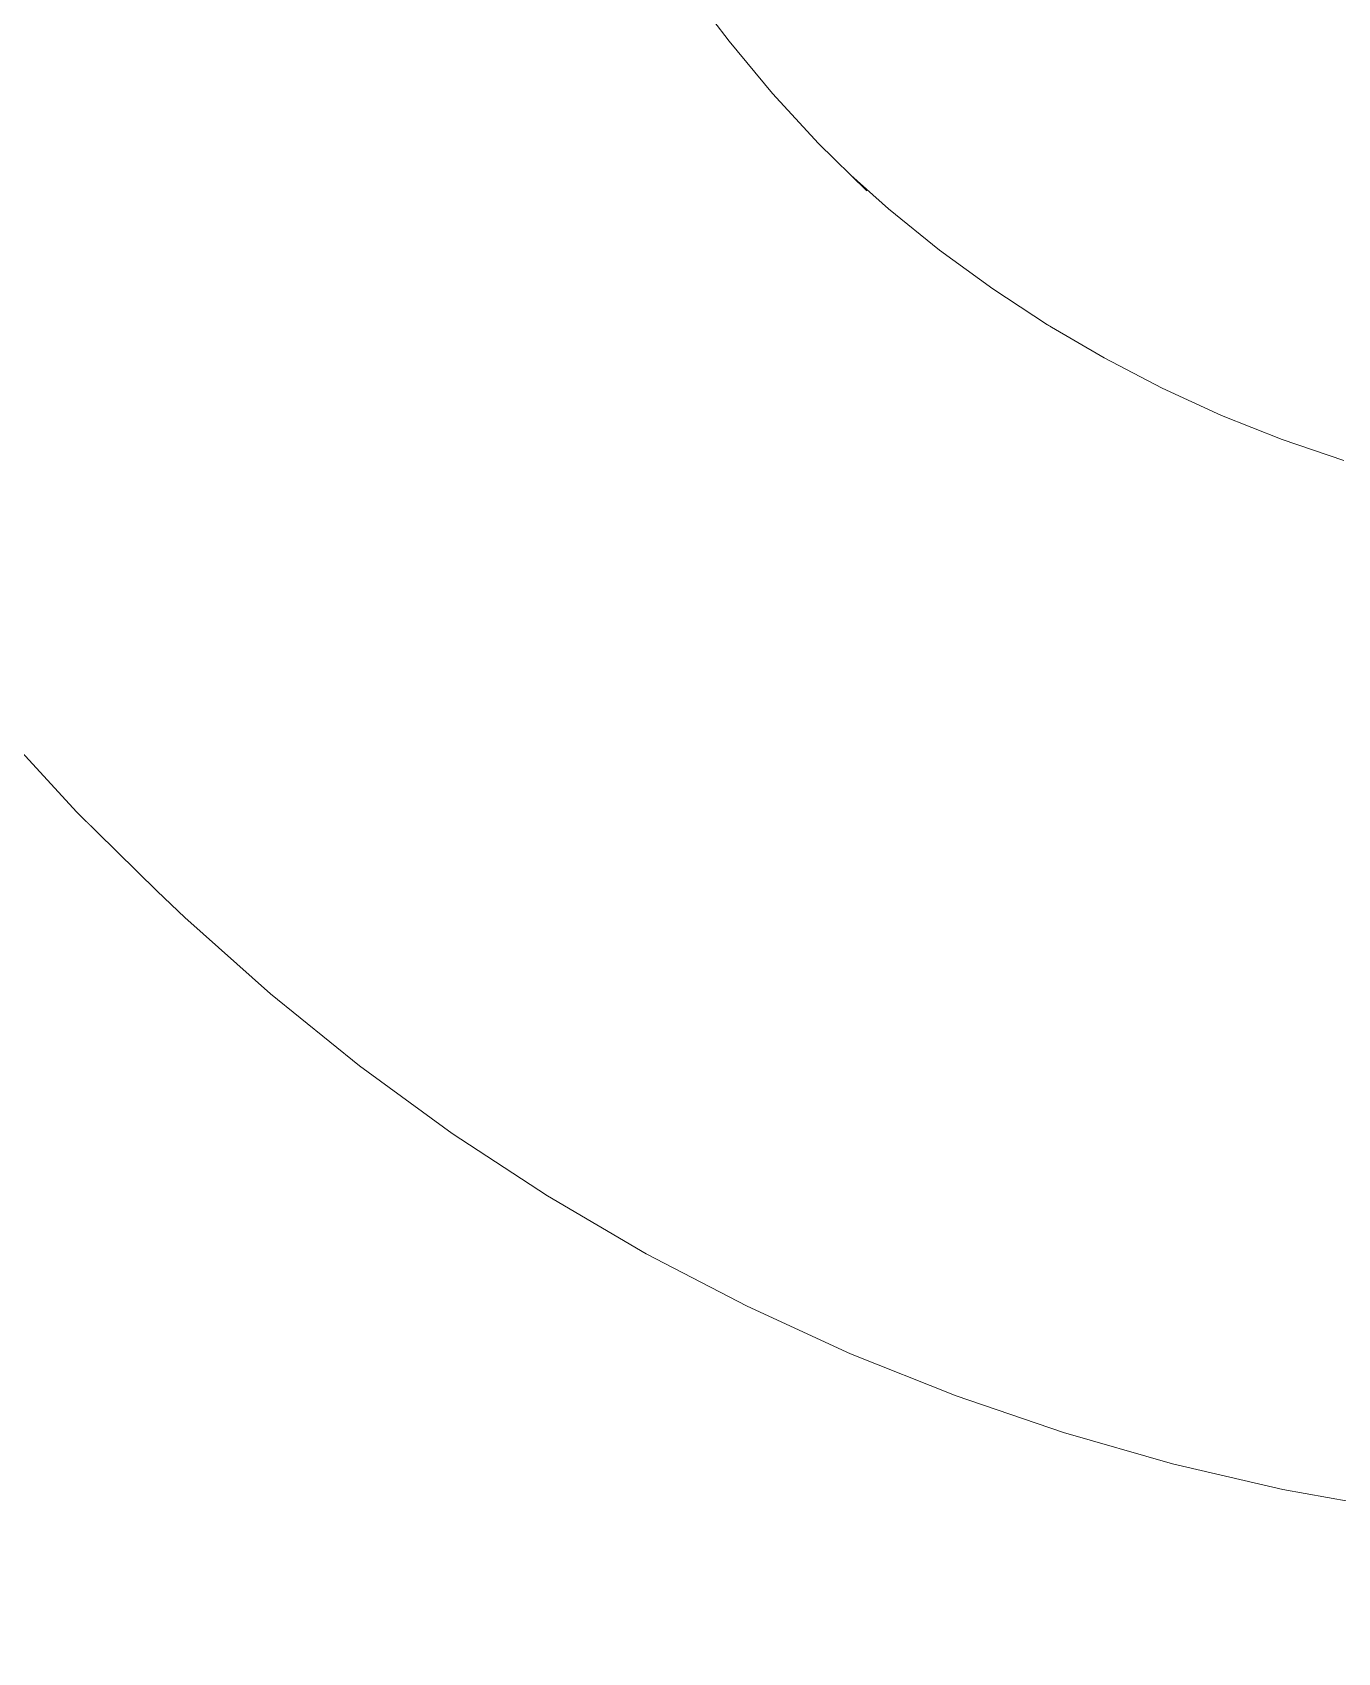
# Model space of a CAD drawing. Header units: millimetres. Extents: x -46169 to 237885, y -84465 to 18123.
# Drawn here: x 111373.5 to 111415.9, y -83799.9 to -83747.3 of the extents above; entities that cross this region are included whole.
import ezdxf

# ---------------------------------------------------------------- set-up
doc = ezdxf.new("R2010")
doc.units = ezdxf.units.MM
doc.header["$MEASUREMENT"] = 0
doc.linetypes.add('Wipeout_Contour', pattern=[1000, 0, -1000])
doc.layers.add('New_A-25-M_Wall_Int', color=7, linetype='Continuous')
doc.layers.add('New_A-35-M_FFE_Sanitary', color=7, linetype='Continuous')
doc.layers.add('New_A-35-M_FFE_Sanitary_Pen_No__1', color=7, linetype='Continuous', lineweight=13)

# ---------------------------------------------------------------- blocks, each defined once
blk = doc.blocks.new('Section Elem_63_2', base_point=(64459.155, -84332.606))
at = {"color": 254, "linetype": 'Wipeout_Contour', "lineweight": 0, "ltscale": 10170888.80680933}
blk.add_wipeout([(111691.443, -81932.606), (111206.043, -81932.606), (111206.043, -84332.606), (111691.443, -84332.606), (111691.443, -83796.064), (111428.518, -83796.103), (111425.039, -83796.015), (111421.375, -83795.735), (111417.728, -83795.269), (111414.108, -83794.619), (111410.523, -83793.786), (111406.982, -83792.771), (111403.493, -83791.578), (111400.064, -83790.209), (111396.705, -83788.667), (111393.423, -83786.957), (111390.226, -83785.082), (111387.122, -83783.047), (111384.118, -83780.856), (111381.221, -83778.516), (111378.439, -83776.031), (111377.542, -83775.182), (111374.921, -83772.598), (111372.424, -83769.884), (111370.06, -83767.046), (111367.833, -83764.091), (111365.748, -83761.027), (111363.812, -83757.861), (111362.027, -83754.6), (111360.4, -83751.252), (111358.933, -83747.826), (111357.63, -83744.33), (111356.494, -83740.771), (111355.529, -83737.159), (111354.736, -83733.502), (111354.117, -83729.81), (111353.673, -83726.09), (111353.407, -83722.352), (111353.318, -83718.606), (111353.407, -83714.859), (111353.673, -83711.122), (111354.117, -83707.402), (111354.736, -83703.709), (111355.529, -83700.053), (111356.494, -83696.441), (111357.63, -83692.882), (111358.933, -83689.385), (111360.4, -83685.959), (111362.027, -83682.612), (111363.812, -83679.351), (111365.748, -83676.184), (111367.833, -83673.12), (111370.06, -83670.166), (111372.424, -83667.328), (111374.921, -83664.614), (111377.542, -83662.029), (111378.439, -83661.18), (111381.221, -83658.696), (111384.118, -83656.355), (111387.122, -83654.165), (111390.226, -83652.13), (111393.423, -83650.255), (111396.705, -83648.544), (111400.064, -83647.003), (111403.493, -83645.634), (111406.982, -83644.441), (111410.523, -83643.426), (111414.108, -83642.593), (111417.728, -83641.942), (111421.375, -83641.477), (111425.039, -83641.197), (111428.517, -83641.108), (111691.443, -83641.108)], dxfattribs=at).dxf.layer = 'New_A-25-M_Wall_Int'
at = {"color": 254, "linetype": 'Wipeout_Contour', "lineweight": 0, "ltscale": 9337123.757754028}
blk.add_wipeout([(111386.168, -83716.366), (111386.115, -83718.606), (111386.168, -83720.845), (111386.327, -83723.08), (111386.592, -83725.303), (111386.962, -83727.51), (111387.436, -83729.696), (111388.013, -83731.855), (111388.692, -83733.983), (111389.471, -83736.073), (111390.348, -83738.121), (111391.321, -83740.122), (111392.388, -83742.071), (111393.545, -83743.964), (111394.791, -83745.796), (111396.123, -83747.562), (111397.536, -83749.258), (111399.028, -83750.881), (111400.07, -83751.908), (111401.297, -83753.003), (111402.96, -83754.347), (111404.684, -83755.604), (111406.467, -83756.773), (111408.302, -83757.849), (111410.187, -83758.831), (111412.115, -83759.716), (111414.084, -83760.502), (111416.087, -83761.187), (111418.12, -83761.77), (111420.178, -83762.248), (111422.257, -83762.622), (111424.351, -83762.889), (111426.455, -83763.05), (111428.758, -83763.108), (111691.443, -83763.069), (111691.443, -83674.103), (111428.759, -83674.103), (111426.455, -83674.162), (111424.351, -83674.323), (111422.257, -83674.59), (111420.178, -83674.963), (111418.12, -83675.442), (111416.087, -83676.024), (111414.084, -83676.709), (111412.115, -83677.495), (111410.187, -83678.381), (111408.302, -83679.363), (111406.467, -83680.439), (111404.684, -83681.607), (111402.96, -83682.865), (111401.297, -83684.209), (111400.07, -83685.304), (111399.028, -83686.331), (111397.536, -83687.954), (111396.123, -83689.65), (111394.791, -83691.416), (111393.545, -83693.248), (111392.388, -83695.14), (111391.321, -83697.09), (111390.348, -83699.091), (111389.471, -83701.139), (111388.692, -83703.229), (111388.013, -83705.356), (111387.436, -83707.515), (111386.962, -83709.701), (111386.592, -83711.909), (111386.327, -83714.132)], dxfattribs=at).dxf.layer = 'New_A-25-M_Wall_Int'
blk = doc.blocks.new('Section Elem_121_2', base_point=(64459.155, -84332.606))
at = {"color": 254, "linetype": 'Wipeout_Contour', "lineweight": 0, "ltscale": 557378.733904}
blk.add_wipeout([(111372.777, -83744.264), (111367.042, -83746.337), (111368.434, -83749.589), (111374.065, -83747.273)], dxfattribs=at).dxf.layer = 'New_A-35-M_FFE_Sanitary'
at = {"color": 254, "linetype": 'Wipeout_Contour', "lineweight": 0, "ltscale": 557402.456053}
blk.add_wipeout([(111379.895, -83744.564), (111374.065, -83747.273), (111375.494, -83750.213), (111381.189, -83747.225)], dxfattribs=at).dxf.layer = 'New_A-35-M_FFE_Sanitary'
at = {"color": 254, "linetype": 'Wipeout_Contour', "lineweight": 0, "ltscale": 557423.05309}
blk.add_wipeout([(111386.197, -83744.259), (111381.189, -83747.225), (111382.608, -83749.818), (111387.468, -83746.583)], dxfattribs=at).dxf.layer = 'New_A-35-M_FFE_Sanitary'
at = {"color": 254, "linetype": 'Wipeout_Contour', "lineweight": 0, "ltscale": 557390.691878}
blk.add_wipeout([(111374.065, -83747.273), (111368.434, -83749.589), (111369.979, -83752.766), (111375.494, -83750.213)], dxfattribs=at).dxf.layer = 'New_A-35-M_FFE_Sanitary'
at = {"color": 254, "linetype": 'Wipeout_Contour', "lineweight": 0, "ltscale": 557438.937522}
blk.add_wipeout([(111390.903, -83743.862), (111387.468, -83746.583), (111388.849, -83748.839), (111392.149, -83745.9)], dxfattribs=at).dxf.layer = 'New_A-35-M_FFE_Sanitary'
at = {"color": 254, "linetype": 'Wipeout_Contour', "lineweight": 0, "ltscale": 557413.664615}
blk.add_wipeout([(111381.189, -83747.225), (111375.494, -83750.213), (111377.061, -83753.076), (111382.608, -83749.818)], dxfattribs=at).dxf.layer = 'New_A-35-M_FFE_Sanitary'
at = {"color": 254, "linetype": 'Wipeout_Contour', "lineweight": 0, "ltscale": 557449.617985}
blk.add_wipeout([(111393.545, -83743.964), (111392.149, -83745.9), (111393.49, -83747.871), (111394.791, -83745.796)], dxfattribs=at).dxf.layer = 'New_A-35-M_FFE_Sanitary'
at = {"color": 254, "linetype": 'Wipeout_Contour', "lineweight": 0, "ltscale": 557433.361495}
blk.add_wipeout([(111387.468, -83746.583), (111382.608, -83749.818), (111384.148, -83752.336), (111388.849, -83748.839)], dxfattribs=at).dxf.layer = 'New_A-35-M_FFE_Sanitary'
at = {"color": 254, "linetype": 'Wipeout_Contour', "lineweight": 0, "ltscale": 557402.931657}
blk.add_wipeout([(111375.494, -83750.213), (111369.979, -83752.766), (111371.672, -83755.861), (111377.061, -83753.076)], dxfattribs=at).dxf.layer = 'New_A-35-M_FFE_Sanitary'
at = {"color": 254, "linetype": 'Wipeout_Contour', "lineweight": 0, "ltscale": 557448.373113}
blk.add_wipeout([(111392.149, -83745.9), (111388.849, -83748.839), (111390.334, -83751.023), (111393.49, -83747.871)], dxfattribs=at).dxf.layer = 'New_A-35-M_FFE_Sanitary'
at = {"color": 254, "linetype": 'Wipeout_Contour', "lineweight": 0, "ltscale": 557425.104184}
blk.add_wipeout([(111382.608, -83749.818), (111377.061, -83753.076), (111378.762, -83755.856), (111384.148, -83752.336)], dxfattribs=at).dxf.layer = 'New_A-35-M_FFE_Sanitary'
at = {"color": 254, "linetype": 'Wipeout_Contour', "lineweight": 0, "ltscale": 557458.383457}
blk.add_wipeout([(111394.791, -83745.796), (111393.49, -83747.871), (111394.923, -83749.772), (111396.123, -83747.562)], dxfattribs=at).dxf.layer = 'New_A-35-M_FFE_Sanitary'
at = {"color": 254, "linetype": 'Wipeout_Contour', "lineweight": 0, "ltscale": 557443.853206}
blk.add_wipeout([(111388.849, -83748.839), (111384.148, -83752.336), (111385.805, -83754.772), (111390.334, -83751.023)], dxfattribs=at).dxf.layer = 'New_A-35-M_FFE_Sanitary'
at = {"color": 254, "linetype": 'Wipeout_Contour', "lineweight": 0, "ltscale": 557415.423744}
blk.add_wipeout([(111377.061, -83753.076), (111371.672, -83755.861), (111373.51, -83758.865), (111378.762, -83755.856)], dxfattribs=at).dxf.layer = 'New_A-35-M_FFE_Sanitary'
at = {"color": 254, "linetype": 'Wipeout_Contour', "lineweight": 0, "ltscale": 557457.950828}
blk.add_wipeout([(111393.49, -83747.871), (111390.334, -83751.023), (111391.922, -83753.129), (111394.923, -83749.772)], dxfattribs=at).dxf.layer = 'New_A-35-M_FFE_Sanitary'
at = {"color": 254, "linetype": 'Wipeout_Contour', "lineweight": 0, "ltscale": 557436.747197}
blk.add_wipeout([(111384.148, -83752.336), (111378.762, -83755.856), (111380.592, -83758.547), (111385.805, -83754.772)], dxfattribs=at).dxf.layer = 'New_A-35-M_FFE_Sanitary'
at = {"color": 254, "linetype": 'Wipeout_Contour', "lineweight": 0, "ltscale": 557405.79578}
blk.add_wipeout([(111371.672, -83755.861), (111367.262, -83757.748), (111369.193, -83760.905), (111373.51, -83758.865)], dxfattribs=at).dxf.layer = 'New_A-35-M_FFE_Sanitary'
at = {"color": 254, "linetype": 'Wipeout_Contour', "lineweight": 0, "ltscale": 557467.257919}
blk.add_wipeout([(111396.123, -83747.562), (111394.923, -83749.772), (111396.444, -83751.598), (111397.536, -83749.258)], dxfattribs=at).dxf.layer = 'New_A-35-M_FFE_Sanitary'
at = {"color": 254, "linetype": 'Wipeout_Contour', "lineweight": 0, "ltscale": 557454.502945}
blk.add_wipeout([(111390.334, -83751.023), (111385.805, -83754.772), (111387.576, -83757.121), (111391.922, -83753.129)], dxfattribs=at).dxf.layer = 'New_A-35-M_FFE_Sanitary'
at = {"color": 254, "linetype": 'Wipeout_Contour', "lineweight": 0, "ltscale": 557428.138034}
blk.add_wipeout([(111378.762, -83755.856), (111373.51, -83758.865), (111375.489, -83761.773), (111380.592, -83758.547)], dxfattribs=at).dxf.layer = 'New_A-35-M_FFE_Sanitary'
at = {"layer": 'New_A-35-M_FFE_Sanitary_Pen_No__1', "linetype": 'Continuous'}
blk.add_line((111396.123, -83747.562), (111394.791, -83745.796), dxfattribs=at)
at = {"color": 254, "linetype": 'Wipeout_Contour', "lineweight": 0, "ltscale": 557467.647585}
blk.add_wipeout([(111394.923, -83749.772), (111391.922, -83753.129), (111393.607, -83755.151), (111396.444, -83751.598)], dxfattribs=at).dxf.layer = 'New_A-35-M_FFE_Sanitary'
at = {"color": 254, "linetype": 'Wipeout_Contour', "lineweight": 0, "ltscale": 557448.5656}
blk.add_wipeout([(111385.805, -83754.772), (111380.592, -83758.547), (111382.548, -83761.141), (111387.576, -83757.121)], dxfattribs=at).dxf.layer = 'New_A-35-M_FFE_Sanitary'
at = {"color": 254, "linetype": 'Wipeout_Contour', "lineweight": 0, "ltscale": 557419.338258}
blk.add_wipeout([(111373.51, -83758.865), (111369.193, -83760.905), (111371.272, -83763.96), (111375.489, -83761.773)], dxfattribs=at).dxf.layer = 'New_A-35-M_FFE_Sanitary'
at = {"color": 254, "linetype": 'Wipeout_Contour', "lineweight": 0, "ltscale": 557476.219969}
blk.add_wipeout([(111397.536, -83749.258), (111396.444, -83751.598), (111398.05, -83753.344), (111399.028, -83750.881)], dxfattribs=at).dxf.layer = 'New_A-35-M_FFE_Sanitary'
at = {"color": 254, "linetype": 'Wipeout_Contour', "lineweight": 0, "ltscale": 557465.285048}
blk.add_wipeout([(111391.922, -83753.129), (111387.576, -83757.121), (111389.456, -83759.378), (111393.607, -83755.151)], dxfattribs=at).dxf.layer = 'New_A-35-M_FFE_Sanitary'
at = {"color": 254, "linetype": 'Wipeout_Contour', "lineweight": 0, "ltscale": 557441.043885}
blk.add_wipeout([(111380.592, -83758.547), (111375.489, -83761.773), (111377.602, -83764.577), (111382.548, -83761.141)], dxfattribs=at).dxf.layer = 'New_A-35-M_FFE_Sanitary'
at = {"layer": 'New_A-35-M_FFE_Sanitary_Pen_No__1', "linetype": 'Continuous'}
blk.add_line((111397.536, -83749.258), (111396.123, -83747.562), dxfattribs=at)
at = {"color": 254, "linetype": 'Wipeout_Contour', "lineweight": 0, "ltscale": 557477.440009}
blk.add_wipeout([(111396.444, -83751.598), (111393.607, -83755.151), (111395.386, -83757.086), (111398.05, -83753.344)], dxfattribs=at).dxf.layer = 'New_A-35-M_FFE_Sanitary'
at = {"color": 254, "linetype": 'Wipeout_Contour', "lineweight": 0, "ltscale": 557460.530914}
blk.add_wipeout([(111387.576, -83757.121), (111382.548, -83761.141), (111384.624, -83763.633), (111389.456, -83759.378)], dxfattribs=at).dxf.layer = 'New_A-35-M_FFE_Sanitary'
at = {"color": 254, "linetype": 'Wipeout_Contour', "lineweight": 0, "ltscale": 557433.08481}
blk.add_wipeout([(111375.489, -83761.773), (111371.272, -83763.96), (111373.492, -83766.906), (111377.602, -83764.577)], dxfattribs=at).dxf.layer = 'New_A-35-M_FFE_Sanitary'
at = {"color": 254, "linetype": 'Wipeout_Contour', "lineweight": 0, "ltscale": 557485.247993}
blk.add_wipeout([(111399.028, -83750.881), (111398.05, -83753.344), (111399.737, -83755.007), (111400.595, -83752.425)], dxfattribs=at).dxf.layer = 'New_A-35-M_FFE_Sanitary'
at = {"color": 254, "linetype": 'Wipeout_Contour', "lineweight": 0, "ltscale": 557476.173533}
blk.add_wipeout([(111393.607, -83755.151), (111389.456, -83759.378), (111391.441, -83761.536), (111395.386, -83757.086)], dxfattribs=at).dxf.layer = 'New_A-35-M_FFE_Sanitary'
at = {"color": 254, "linetype": 'Wipeout_Contour', "lineweight": 0, "ltscale": 557454.110197}
blk.add_wipeout([(111382.548, -83761.141), (111377.602, -83764.577), (111379.846, -83767.271), (111384.624, -83763.633)], dxfattribs=at).dxf.layer = 'New_A-35-M_FFE_Sanitary'
at = {"layer": 'New_A-35-M_FFE_Sanitary_Pen_No__1', "linetype": 'Continuous'}
blk.add_line((111399.028, -83750.881), (111397.536, -83749.258), dxfattribs=at)
at = {"color": 254, "linetype": 'Wipeout_Contour', "lineweight": 0, "ltscale": 557490.506932}
blk.add_wipeout([(111400.07, -83751.908), (111400.595, -83752.425), (111402.234, -83753.889), (111401.297, -83753.003)], dxfattribs=at).dxf.layer = 'New_A-35-M_FFE_Sanitary'
at = {"color": 254, "linetype": 'Wipeout_Contour', "lineweight": 0, "ltscale": 557487.304495}
blk.add_wipeout([(111398.05, -83753.344), (111395.386, -83757.086), (111397.254, -83758.927), (111399.737, -83755.007)], dxfattribs=at).dxf.layer = 'New_A-35-M_FFE_Sanitary'
at = {"color": 254, "linetype": 'Wipeout_Contour', "lineweight": 0, "ltscale": 557472.614308}
blk.add_wipeout([(111389.456, -83759.378), (111384.624, -83763.633), (111386.816, -83766.017), (111391.441, -83761.536)], dxfattribs=at).dxf.layer = 'New_A-35-M_FFE_Sanitary'
at = {"color": 254, "linetype": 'Wipeout_Contour', "lineweight": 0, "ltscale": 557447.002306}
blk.add_wipeout([(111377.602, -83764.577), (111373.492, -83766.906), (111375.85, -83769.736), (111379.846, -83767.271)], dxfattribs=at).dxf.layer = 'New_A-35-M_FFE_Sanitary'
at = {"color": 254, "linetype": 'Wipeout_Contour', "lineweight": 0, "ltscale": 557494.320215}
blk.add_wipeout([(111400.595, -83752.425), (111399.737, -83755.007), (111401.501, -83756.582), (111402.234, -83753.889)], dxfattribs=at).dxf.layer = 'New_A-35-M_FFE_Sanitary'
at = {"color": 254, "linetype": 'Wipeout_Contour', "lineweight": 0, "ltscale": 557487.142158}
blk.add_wipeout([(111395.386, -83757.086), (111391.441, -83761.536), (111393.526, -83763.591), (111397.254, -83758.927)], dxfattribs=at).dxf.layer = 'New_A-35-M_FFE_Sanitary'
at = {"color": 254, "linetype": 'Wipeout_Contour', "lineweight": 0, "ltscale": 557467.305482}
blk.add_wipeout([(111384.624, -83763.633), (111379.846, -83767.271), (111382.215, -83769.847), (111386.816, -83766.017)], dxfattribs=at).dxf.layer = 'New_A-35-M_FFE_Sanitary'
at = {"color": 254, "linetype": 'Wipeout_Contour', "lineweight": 0, "ltscale": 557440.293767}
blk.add_wipeout([(111373.492, -83766.906), (111370.844, -83767.773), (111373.244, -83770.653), (111375.85, -83769.736)], dxfattribs=at).dxf.layer = 'New_A-35-M_FFE_Sanitary'
at = {"layer": 'New_A-35-M_FFE_Sanitary_Pen_No__1', "linetype": 'Continuous'}
blk.add_line((111400.595, -83752.425), (111399.028, -83750.881), dxfattribs=at)
at = {"color": 254, "linetype": 'Wipeout_Contour', "lineweight": 0, "ltscale": 557497.217257}
blk.add_wipeout([(111399.737, -83755.007), (111397.254, -83758.927), (111399.208, -83760.672), (111401.501, -83756.582)], dxfattribs=at).dxf.layer = 'New_A-35-M_FFE_Sanitary'
at = {"color": 254, "linetype": 'Wipeout_Contour', "lineweight": 0, "ltscale": 557484.786662}
blk.add_wipeout([(111391.441, -83761.536), (111386.816, -83766.017), (111389.118, -83768.286), (111393.526, -83763.591)], dxfattribs=at).dxf.layer = 'New_A-35-M_FFE_Sanitary'
at = {"color": 254, "linetype": 'Wipeout_Contour', "lineweight": 0, "ltscale": 557461.057204}
blk.add_wipeout([(111379.846, -83767.271), (111375.85, -83769.736), (111378.339, -83772.442), (111382.215, -83769.847)], dxfattribs=at).dxf.layer = 'New_A-35-M_FFE_Sanitary'
at = {"color": 254, "linetype": 'Wipeout_Contour', "lineweight": 0, "ltscale": 557498.62643}
blk.add_wipeout([(111401.297, -83753.003), (111402.234, -83753.889), (111403.94, -83755.267), (111402.96, -83754.347)], dxfattribs=at).dxf.layer = 'New_A-35-M_FFE_Sanitary'
at = {"color": 254, "linetype": 'Wipeout_Contour', "lineweight": 0, "ltscale": 557498.164487}
blk.add_wipeout([(111397.254, -83758.927), (111393.526, -83763.591), (111395.705, -83765.537), (111399.208, -83760.672)], dxfattribs=at).dxf.layer = 'New_A-35-M_FFE_Sanitary'
at = {"color": 254, "linetype": 'Wipeout_Contour', "lineweight": 0, "ltscale": 557480.597943}
blk.add_wipeout([(111386.816, -83766.017), (111382.215, -83769.847), (111384.704, -83772.299), (111389.118, -83768.286)], dxfattribs=at).dxf.layer = 'New_A-35-M_FFE_Sanitary'
at = {"color": 254, "linetype": 'Wipeout_Contour', "lineweight": 0, "ltscale": 557454.825135}
blk.add_wipeout([(111375.85, -83769.736), (111373.244, -83770.653), (111375.778, -83773.408), (111378.339, -83772.442)], dxfattribs=at).dxf.layer = 'New_A-35-M_FFE_Sanitary'
at = {"layer": 'New_A-35-M_FFE_Sanitary_Pen_No__1', "linetype": 'Continuous'}
blk.add_line((111401.297, -83753.003), (111400.07, -83751.908), dxfattribs=at)
at = {"color": 254, "linetype": 'Wipeout_Contour', "lineweight": 0, "ltscale": 557503.414749}
blk.add_wipeout([(111402.234, -83753.889), (111401.501, -83756.582), (111403.337, -83758.065), (111403.94, -83755.267)], dxfattribs=at).dxf.layer = 'New_A-35-M_FFE_Sanitary'
at = {"color": 254, "linetype": 'Wipeout_Contour', "lineweight": 0, "ltscale": 557497.018645}
blk.add_wipeout([(111393.526, -83763.591), (111389.118, -83768.286), (111391.525, -83770.436), (111395.705, -83765.537)], dxfattribs=at).dxf.layer = 'New_A-35-M_FFE_Sanitary'
at = {"color": 254, "linetype": 'Wipeout_Contour', "lineweight": 0, "ltscale": 557449.554922}
blk.add_wipeout([(111373.244, -83770.653), (111372.424, -83769.884), (111374.921, -83772.598), (111375.778, -83773.408)], dxfattribs=at).dxf.layer = 'New_A-35-M_FFE_Sanitary'
at = {"color": 254, "linetype": 'Wipeout_Contour', "lineweight": 0, "ltscale": 557475.215634}
blk.add_wipeout([(111382.215, -83769.847), (111378.339, -83772.442), (111380.953, -83775.019), (111384.704, -83772.299)], dxfattribs=at).dxf.layer = 'New_A-35-M_FFE_Sanitary'
at = {"color": 254, "linetype": 'Wipeout_Contour', "lineweight": 0, "ltscale": 557507.154394}
blk.add_wipeout([(111401.501, -83756.582), (111399.208, -83760.672), (111401.242, -83762.315), (111403.337, -83758.065)], dxfattribs=at).dxf.layer = 'New_A-35-M_FFE_Sanitary'
at = {"color": 254, "linetype": 'Wipeout_Contour', "lineweight": 0, "ltscale": 557493.955551}
blk.add_wipeout([(111389.118, -83768.286), (111384.704, -83772.299), (111387.305, -83774.622), (111391.525, -83770.436)], dxfattribs=at).dxf.layer = 'New_A-35-M_FFE_Sanitary'
at = {"color": 254, "linetype": 'Wipeout_Contour', "lineweight": 0, "ltscale": 557469.463542}
blk.add_wipeout([(111378.339, -83772.442), (111375.778, -83773.408), (111378.439, -83776.031), (111380.953, -83775.019)], dxfattribs=at).dxf.layer = 'New_A-35-M_FFE_Sanitary'
at = {"color": 254, "linetype": 'Wipeout_Contour', "lineweight": 0, "ltscale": 557507.279094}
blk.add_wipeout([(111402.96, -83754.347), (111403.94, -83755.267), (111405.709, -83756.557), (111404.684, -83755.604)], dxfattribs=at).dxf.layer = 'New_A-35-M_FFE_Sanitary'
at = {"color": 254, "linetype": 'Wipeout_Contour', "lineweight": 0, "ltscale": 557509.213951}
blk.add_wipeout([(111399.208, -83760.672), (111395.705, -83765.537), (111397.974, -83767.37), (111401.242, -83762.315)], dxfattribs=at).dxf.layer = 'New_A-35-M_FFE_Sanitary'
at = {"color": 254, "linetype": 'Wipeout_Contour', "lineweight": 0, "ltscale": 557464.214546}
blk.add_wipeout([(111375.778, -83773.408), (111374.921, -83772.598), (111377.542, -83775.182), (111378.439, -83776.031)], dxfattribs=at).dxf.layer = 'New_A-35-M_FFE_Sanitary'
at = {"color": 254, "linetype": 'Wipeout_Contour', "lineweight": 0, "ltscale": 557489.443481}
blk.add_wipeout([(111384.704, -83772.299), (111380.953, -83775.019), (111383.687, -83777.46), (111387.305, -83774.622)], dxfattribs=at).dxf.layer = 'New_A-35-M_FFE_Sanitary'
at = {"layer": 'New_A-35-M_FFE_Sanitary_Pen_No__1', "linetype": 'Continuous'}
for p, q in [((111402.96, -83754.347), (111401.297, -83753.003)), ((111374.921, -83772.598), (111372.424, -83769.884)), ((111377.542, -83775.182), (111374.921, -83772.598))]:
    blk.add_line(p, q, dxfattribs=at)
at = {"color": 254, "linetype": 'Wipeout_Contour', "lineweight": 0, "ltscale": 557512.509647}
blk.add_wipeout([(111403.94, -83755.267), (111403.337, -83758.065), (111405.241, -83759.454), (111405.709, -83756.557)], dxfattribs=at).dxf.layer = 'New_A-35-M_FFE_Sanitary'
at = {"color": 254, "linetype": 'Wipeout_Contour', "lineweight": 0, "ltscale": 557509.28078}
blk.add_wipeout([(111395.705, -83765.537), (111391.525, -83770.436), (111394.031, -83772.46), (111397.974, -83767.37)], dxfattribs=at).dxf.layer = 'New_A-35-M_FFE_Sanitary'
at = {"color": 254, "linetype": 'Wipeout_Contour', "lineweight": 0, "ltscale": 557484.173716}
blk.add_wipeout([(111380.953, -83775.019), (111378.439, -83776.031), (111381.221, -83778.516), (111383.687, -83777.46)], dxfattribs=at).dxf.layer = 'New_A-35-M_FFE_Sanitary'
at = {"layer": 'New_A-35-M_FFE_Sanitary_Pen_No__1', "linetype": 'Continuous'}
blk.add_line((111377.542, -83775.182), (111378.439, -83776.031), dxfattribs=at)
at = {"color": 254, "linetype": 'Wipeout_Contour', "lineweight": 0, "ltscale": 557515.911466}
blk.add_wipeout([(111404.684, -83755.604), (111405.709, -83756.557), (111407.537, -83757.756), (111406.467, -83756.773)], dxfattribs=at).dxf.layer = 'New_A-35-M_FFE_Sanitary'
at = {"color": 254, "linetype": 'Wipeout_Contour', "lineweight": 0, "ltscale": 557517.091938}
blk.add_wipeout([(111403.337, -83758.065), (111401.242, -83762.315), (111403.351, -83763.853), (111405.241, -83759.454)], dxfattribs=at).dxf.layer = 'New_A-35-M_FFE_Sanitary'
at = {"color": 254, "linetype": 'Wipeout_Contour', "lineweight": 0, "ltscale": 557507.346119}
blk.add_wipeout([(111391.525, -83770.436), (111387.305, -83774.622), (111390.013, -83776.811), (111394.031, -83772.46)], dxfattribs=at).dxf.layer = 'New_A-35-M_FFE_Sanitary'
at = {"layer": 'New_A-35-M_FFE_Sanitary_Pen_No__1', "linetype": 'Continuous'}
blk.add_line((111404.684, -83755.604), (111402.96, -83754.347), dxfattribs=at)
at = {"color": 254, "linetype": 'Wipeout_Contour', "lineweight": 0, "ltscale": 557521.582957}
blk.add_wipeout([(111405.709, -83756.557), (111405.241, -83759.454), (111407.209, -83760.744), (111407.537, -83757.756)], dxfattribs=at).dxf.layer = 'New_A-35-M_FFE_Sanitary'
at = {"color": 254, "linetype": 'Wipeout_Contour', "lineweight": 0, "ltscale": 557520.263914}
blk.add_wipeout([(111401.242, -83762.315), (111397.974, -83767.37), (111400.328, -83769.086), (111403.351, -83763.853)], dxfattribs=at).dxf.layer = 'New_A-35-M_FFE_Sanitary'
at = {"color": 254, "linetype": 'Wipeout_Contour', "lineweight": 0, "ltscale": 557503.706463}
blk.add_wipeout([(111387.305, -83774.622), (111383.687, -83777.46), (111386.532, -83779.759), (111390.013, -83776.811)], dxfattribs=at).dxf.layer = 'New_A-35-M_FFE_Sanitary'
at = {"color": 254, "linetype": 'Wipeout_Contour', "lineweight": 0, "ltscale": 557524.502758}
blk.add_wipeout([(111406.467, -83756.773), (111407.537, -83757.756), (111409.42, -83758.86), (111408.302, -83757.849)], dxfattribs=at).dxf.layer = 'New_A-35-M_FFE_Sanitary'
at = {"color": 254, "linetype": 'Wipeout_Contour', "lineweight": 0, "ltscale": 557527.005914}
blk.add_wipeout([(111405.241, -83759.454), (111403.351, -83763.853), (111405.531, -83765.282), (111407.209, -83760.744)], dxfattribs=at).dxf.layer = 'New_A-35-M_FFE_Sanitary'
at = {"color": 254, "linetype": 'Wipeout_Contour', "lineweight": 0, "ltscale": 557521.543517}
blk.add_wipeout([(111397.974, -83767.37), (111394.031, -83772.46), (111396.63, -83774.355), (111400.328, -83769.086)], dxfattribs=at).dxf.layer = 'New_A-35-M_FFE_Sanitary'
at = {"color": 254, "linetype": 'Wipeout_Contour', "lineweight": 0, "ltscale": 557498.920212}
blk.add_wipeout([(111383.687, -83777.46), (111381.221, -83778.516), (111384.118, -83780.856), (111386.532, -83779.759)], dxfattribs=at).dxf.layer = 'New_A-35-M_FFE_Sanitary'
at = {"layer": 'New_A-35-M_FFE_Sanitary_Pen_No__1', "linetype": 'Continuous'}
for p, q in [((111406.467, -83756.773), (111404.684, -83755.604)), ((111381.221, -83778.516), (111378.439, -83776.031))]:
    blk.add_line(p, q, dxfattribs=at)
at = {"color": 254, "linetype": 'Wipeout_Contour', "lineweight": 0, "ltscale": 557530.612765}
blk.add_wipeout([(111407.537, -83757.756), (111407.209, -83760.744), (111409.235, -83761.932), (111409.42, -83758.86)], dxfattribs=at).dxf.layer = 'New_A-35-M_FFE_Sanitary'
at = {"color": 254, "linetype": 'Wipeout_Contour', "lineweight": 0, "ltscale": 557531.287735}
blk.add_wipeout([(111403.351, -83763.853), (111400.328, -83769.086), (111402.759, -83770.68), (111405.531, -83765.282)], dxfattribs=at).dxf.layer = 'New_A-35-M_FFE_Sanitary'
at = {"color": 254, "linetype": 'Wipeout_Contour', "lineweight": 0, "ltscale": 557520.737386}
blk.add_wipeout([(111394.031, -83772.46), (111390.013, -83776.811), (111392.822, -83778.859), (111396.63, -83774.355)], dxfattribs=at).dxf.layer = 'New_A-35-M_FFE_Sanitary'
at = {"color": 254, "linetype": 'Wipeout_Contour', "lineweight": 0, "ltscale": 557533.032279}
blk.add_wipeout([(111408.302, -83757.849), (111409.42, -83758.86), (111411.353, -83759.867), (111410.187, -83758.831)], dxfattribs=at).dxf.layer = 'New_A-35-M_FFE_Sanitary'
at = {"color": 254, "linetype": 'Wipeout_Contour', "lineweight": 0, "ltscale": 557536.872397}
blk.add_wipeout([(111407.209, -83760.744), (111405.531, -83765.282), (111407.776, -83766.599), (111409.235, -83761.932)], dxfattribs=at).dxf.layer = 'New_A-35-M_FFE_Sanitary'
at = {"color": 254, "linetype": 'Wipeout_Contour', "lineweight": 0, "ltscale": 557533.777303}
blk.add_wipeout([(111400.328, -83769.086), (111396.63, -83774.355), (111399.316, -83776.116), (111402.759, -83770.68)], dxfattribs=at).dxf.layer = 'New_A-35-M_FFE_Sanitary'
at = {"color": 254, "linetype": 'Wipeout_Contour', "lineweight": 0, "ltscale": 557517.970217}
blk.add_wipeout([(111390.013, -83776.811), (111386.532, -83779.759), (111389.483, -83781.911), (111392.822, -83778.859)], dxfattribs=at).dxf.layer = 'New_A-35-M_FFE_Sanitary'
at = {"layer": 'New_A-35-M_FFE_Sanitary_Pen_No__1', "linetype": 'Continuous'}
blk.add_line((111408.302, -83757.849), (111406.467, -83756.773), dxfattribs=at)
at = {"color": 254, "linetype": 'Wipeout_Contour', "lineweight": 0, "ltscale": 557539.577249}
blk.add_wipeout([(111409.42, -83758.86), (111409.235, -83761.932), (111411.316, -83763.016), (111411.353, -83759.867)], dxfattribs=at).dxf.layer = 'New_A-35-M_FFE_Sanitary'
at = {"color": 254, "linetype": 'Wipeout_Contour', "lineweight": 0, "ltscale": 557542.258832}
blk.add_wipeout([(111405.531, -83765.282), (111402.759, -83770.68), (111405.264, -83772.149), (111407.776, -83766.599)], dxfattribs=at).dxf.layer = 'New_A-35-M_FFE_Sanitary'
at = {"color": 254, "linetype": 'Wipeout_Contour', "lineweight": 0, "ltscale": 557534.097087}
blk.add_wipeout([(111396.63, -83774.355), (111392.822, -83778.859), (111395.725, -83780.761), (111399.316, -83776.116)], dxfattribs=at).dxf.layer = 'New_A-35-M_FFE_Sanitary'
at = {"color": 254, "linetype": 'Wipeout_Contour', "lineweight": 0, "ltscale": 557513.667503}
blk.add_wipeout([(111386.532, -83779.759), (111384.118, -83780.856), (111387.122, -83783.047), (111389.483, -83781.911)], dxfattribs=at).dxf.layer = 'New_A-35-M_FFE_Sanitary'
at = {"layer": 'New_A-35-M_FFE_Sanitary_Pen_No__1', "linetype": 'Continuous'}
blk.add_line((111384.118, -83780.856), (111381.221, -83778.516), dxfattribs=at)
at = {"color": 254, "linetype": 'Wipeout_Contour', "lineweight": 0, "ltscale": 557541.479492}
blk.add_wipeout([(111410.187, -83758.831), (111411.353, -83759.867), (111413.331, -83760.775), (111412.115, -83759.716)], dxfattribs=at).dxf.layer = 'New_A-35-M_FFE_Sanitary'
at = {"color": 254, "linetype": 'Wipeout_Contour', "lineweight": 0, "ltscale": 557546.667565}
blk.add_wipeout([(111409.235, -83761.932), (111407.776, -83766.599), (111410.08, -83767.8), (111411.316, -83763.016)], dxfattribs=at).dxf.layer = 'New_A-35-M_FFE_Sanitary'
at = {"color": 254, "linetype": 'Wipeout_Contour', "lineweight": 0, "ltscale": 557545.952657}
blk.add_wipeout([(111402.759, -83770.68), (111399.316, -83776.116), (111402.082, -83777.738), (111405.264, -83772.149)], dxfattribs=at).dxf.layer = 'New_A-35-M_FFE_Sanitary'
at = {"color": 254, "linetype": 'Wipeout_Contour', "lineweight": 0, "ltscale": 557532.200382}
blk.add_wipeout([(111392.822, -83778.859), (111389.483, -83781.911), (111392.533, -83783.91), (111395.725, -83780.761)], dxfattribs=at).dxf.layer = 'New_A-35-M_FFE_Sanitary'
at = {"layer": 'New_A-35-M_FFE_Sanitary_Pen_No__1', "linetype": 'Continuous'}
blk.add_line((111410.187, -83758.831), (111408.302, -83757.849), dxfattribs=at)
at = {"color": 254, "linetype": 'Wipeout_Contour', "lineweight": 0, "ltscale": 557548.54322}
blk.add_wipeout([(111411.353, -83759.867), (111411.316, -83763.016), (111413.445, -83763.994), (111413.331, -83760.775)], dxfattribs=at).dxf.layer = 'New_A-35-M_FFE_Sanitary'
at = {"color": 254, "linetype": 'Wipeout_Contour', "lineweight": 0, "ltscale": 557553.150743}
blk.add_wipeout([(111407.776, -83766.599), (111405.264, -83772.149), (111407.835, -83773.489), (111410.08, -83767.8)], dxfattribs=at).dxf.layer = 'New_A-35-M_FFE_Sanitary'
at = {"color": 254, "linetype": 'Wipeout_Contour', "lineweight": 0, "ltscale": 557547.393037}
blk.add_wipeout([(111399.316, -83776.116), (111395.725, -83780.761), (111398.714, -83782.515), (111402.082, -83777.738)], dxfattribs=at).dxf.layer = 'New_A-35-M_FFE_Sanitary'
at = {"color": 254, "linetype": 'Wipeout_Contour', "lineweight": 0, "ltscale": 557528.380064}
blk.add_wipeout([(111389.483, -83781.911), (111387.122, -83783.047), (111390.226, -83785.082), (111392.533, -83783.91)], dxfattribs=at).dxf.layer = 'New_A-35-M_FFE_Sanitary'
at = {"layer": 'New_A-35-M_FFE_Sanitary_Pen_No__1', "linetype": 'Continuous'}
blk.add_line((111387.122, -83783.047), (111384.118, -83780.856), dxfattribs=at)
at = {"color": 254, "linetype": 'Wipeout_Contour', "lineweight": 0, "ltscale": 557549.824059}
blk.add_wipeout([(111412.115, -83759.716), (111413.331, -83760.775), (111415.35, -83761.581), (111414.084, -83760.502)], dxfattribs=at).dxf.layer = 'New_A-35-M_FFE_Sanitary'
at = {"color": 254, "linetype": 'Wipeout_Contour', "lineweight": 0, "ltscale": 557556.367753}
blk.add_wipeout([(111411.316, -83763.016), (111410.08, -83767.8), (111412.439, -83768.882), (111413.445, -83763.994)], dxfattribs=at).dxf.layer = 'New_A-35-M_FFE_Sanitary'
at = {"color": 254, "linetype": 'Wipeout_Contour', "lineweight": 0, "ltscale": 557558.040234}
blk.add_wipeout([(111405.264, -83772.149), (111402.082, -83777.738), (111404.921, -83779.218), (111407.835, -83773.489)], dxfattribs=at).dxf.layer = 'New_A-35-M_FFE_Sanitary'
at = {"color": 254, "linetype": 'Wipeout_Contour', "lineweight": 0, "ltscale": 557546.36268}
blk.add_wipeout([(111395.725, -83780.761), (111392.533, -83783.91), (111395.674, -83785.752), (111398.714, -83782.515)], dxfattribs=at).dxf.layer = 'New_A-35-M_FFE_Sanitary'
at = {"layer": 'New_A-35-M_FFE_Sanitary_Pen_No__1', "linetype": 'Continuous'}
blk.add_line((111412.115, -83759.716), (111410.187, -83758.831), dxfattribs=at)
at = {"color": 254, "linetype": 'Wipeout_Contour', "lineweight": 0, "ltscale": 557557.342205}
blk.add_wipeout([(111413.331, -83760.775), (111413.445, -83763.994), (111415.618, -83764.861), (111415.35, -83761.581)], dxfattribs=at).dxf.layer = 'New_A-35-M_FFE_Sanitary'
at = {"color": 254, "linetype": 'Wipeout_Contour', "lineweight": 0, "ltscale": 557563.937192}
blk.add_wipeout([(111410.08, -83767.8), (111407.835, -83773.489), (111410.466, -83774.696), (111412.439, -83768.882)], dxfattribs=at).dxf.layer = 'New_A-35-M_FFE_Sanitary'
at = {"color": 254, "linetype": 'Wipeout_Contour', "lineweight": 0, "ltscale": 557560.593204}
blk.add_wipeout([(111402.082, -83777.738), (111398.714, -83782.515), (111401.783, -83784.114), (111404.921, -83779.218)], dxfattribs=at).dxf.layer = 'New_A-35-M_FFE_Sanitary'
at = {"color": 254, "linetype": 'Wipeout_Contour', "lineweight": 0, "ltscale": 557543.022454}
blk.add_wipeout([(111392.533, -83783.91), (111390.226, -83785.082), (111393.423, -83786.957), (111395.674, -83785.752)], dxfattribs=at).dxf.layer = 'New_A-35-M_FFE_Sanitary'
at = {"layer": 'New_A-35-M_FFE_Sanitary_Pen_No__1', "linetype": 'Continuous'}
blk.add_line((111390.226, -83785.082), (111387.122, -83783.047), dxfattribs=at)
at = {"color": 254, "linetype": 'Wipeout_Contour', "lineweight": 0, "ltscale": 557558.045891}
blk.add_wipeout([(111414.084, -83760.502), (111415.35, -83761.581), (111417.405, -83762.284), (111416.087, -83761.187)], dxfattribs=at).dxf.layer = 'New_A-35-M_FFE_Sanitary'
at = {"color": 254, "linetype": 'Wipeout_Contour', "lineweight": 0, "ltscale": 557565.949503}
blk.add_wipeout([(111413.445, -83763.994), (111412.439, -83768.882), (111414.846, -83769.843), (111415.618, -83764.861)], dxfattribs=at).dxf.layer = 'New_A-35-M_FFE_Sanitary'
at = {"color": 254, "linetype": 'Wipeout_Contour', "lineweight": 0, "ltscale": 557570.010899}
blk.add_wipeout([(111407.835, -83773.489), (111404.921, -83779.218), (111407.827, -83780.551), (111410.466, -83774.696)], dxfattribs=at).dxf.layer = 'New_A-35-M_FFE_Sanitary'
at = {"color": 254, "linetype": 'Wipeout_Contour', "lineweight": 0, "ltscale": 557560.422999}
blk.add_wipeout([(111398.714, -83782.515), (111395.674, -83785.752), (111398.898, -83787.432), (111401.783, -83784.114)], dxfattribs=at).dxf.layer = 'New_A-35-M_FFE_Sanitary'
at = {"layer": 'New_A-35-M_FFE_Sanitary_Pen_No__1', "linetype": 'Continuous'}
for p, q in [((111414.084, -83760.502), (111412.115, -83759.716)), ((111416.087, -83761.187), (111414.084, -83760.502))]:
    blk.add_line(p, q, dxfattribs=at)
at = {"color": 254, "linetype": 'Wipeout_Contour', "lineweight": 0, "ltscale": 557565.983577}
blk.add_wipeout([(111415.35, -83761.581), (111415.618, -83764.861), (111417.83, -83765.618), (111417.405, -83762.284)], dxfattribs=at).dxf.layer = 'New_A-35-M_FFE_Sanitary'
at = {"color": 254, "linetype": 'Wipeout_Contour', "lineweight": 0, "ltscale": 557574.592142}
blk.add_wipeout([(111412.439, -83768.882), (111410.466, -83774.696), (111413.152, -83775.769), (111414.846, -83769.843)], dxfattribs=at).dxf.layer = 'New_A-35-M_FFE_Sanitary'
at = {"color": 254, "linetype": 'Wipeout_Contour', "lineweight": 0, "ltscale": 557573.665788}
blk.add_wipeout([(111404.921, -83779.218), (111401.783, -83784.114), (111404.924, -83785.555), (111407.827, -83780.551)], dxfattribs=at).dxf.layer = 'New_A-35-M_FFE_Sanitary'
at = {"color": 254, "linetype": 'Wipeout_Contour', "lineweight": 0, "ltscale": 557557.559409}
blk.add_wipeout([(111395.674, -83785.752), (111393.423, -83786.957), (111396.705, -83788.667), (111398.898, -83787.432)], dxfattribs=at).dxf.layer = 'New_A-35-M_FFE_Sanitary'
at = {"layer": 'New_A-35-M_FFE_Sanitary_Pen_No__1', "linetype": 'Continuous'}
blk.add_line((111393.423, -83786.957), (111390.226, -83785.082), dxfattribs=at)
at = {"color": 254, "linetype": 'Wipeout_Contour', "lineweight": 0, "ltscale": 557575.389614}
blk.add_wipeout([(111415.618, -83764.861), (111414.846, -83769.843), (111417.296, -83770.681), (111417.83, -83765.618)], dxfattribs=at).dxf.layer = 'New_A-35-M_FFE_Sanitary'
at = {"color": 254, "linetype": 'Wipeout_Contour', "lineweight": 0, "ltscale": 557581.835795}
blk.add_wipeout([(111410.466, -83774.696), (111407.827, -83780.551), (111410.793, -83781.736), (111413.152, -83775.769)], dxfattribs=at).dxf.layer = 'New_A-35-M_FFE_Sanitary'
at = {"color": 254, "linetype": 'Wipeout_Contour', "lineweight": 0, "ltscale": 557574.347477}
blk.add_wipeout([(111401.783, -83784.114), (111398.898, -83787.432), (111402.198, -83788.946), (111404.924, -83785.555)], dxfattribs=at).dxf.layer = 'New_A-35-M_FFE_Sanitary'
at = {"color": 254, "linetype": 'Wipeout_Contour', "lineweight": 0, "ltscale": 557585.089862}
blk.add_wipeout([(111414.846, -83769.843), (111413.152, -83775.769), (111415.885, -83776.704), (111417.296, -83770.681)], dxfattribs=at).dxf.layer = 'New_A-35-M_FFE_Sanitary'
at = {"color": 254, "linetype": 'Wipeout_Contour', "lineweight": 0, "ltscale": 557586.579299}
blk.add_wipeout([(111407.827, -83780.551), (111404.924, -83785.555), (111408.129, -83786.835), (111410.793, -83781.736)], dxfattribs=at).dxf.layer = 'New_A-35-M_FFE_Sanitary'
at = {"color": 254, "linetype": 'Wipeout_Contour', "lineweight": 0, "ltscale": 557571.95592}
blk.add_wipeout([(111398.898, -83787.432), (111396.705, -83788.667), (111400.064, -83790.209), (111402.198, -83788.946)], dxfattribs=at).dxf.layer = 'New_A-35-M_FFE_Sanitary'
at = {"layer": 'New_A-35-M_FFE_Sanitary_Pen_No__1', "linetype": 'Continuous'}
blk.add_line((111396.705, -83788.667), (111393.423, -83786.957), dxfattribs=at)
at = {"color": 254, "linetype": 'Wipeout_Contour', "lineweight": 0, "ltscale": 557593.486412}
blk.add_wipeout([(111413.152, -83775.769), (111410.793, -83781.736), (111413.811, -83782.768), (111415.885, -83776.704)], dxfattribs=at).dxf.layer = 'New_A-35-M_FFE_Sanitary'
at = {"color": 254, "linetype": 'Wipeout_Contour', "lineweight": 0, "ltscale": 557588.10258}
blk.add_wipeout([(111404.924, -83785.555), (111402.198, -83788.946), (111405.566, -83790.291), (111408.129, -83786.835)], dxfattribs=at).dxf.layer = 'New_A-35-M_FFE_Sanitary'
at = {"color": 254, "linetype": 'Wipeout_Contour', "lineweight": 0, "ltscale": 557595.404976}
blk.add_wipeout([(111417.296, -83770.681), (111415.885, -83776.704), (111418.659, -83777.498), (111419.782, -83771.394)], dxfattribs=at).dxf.layer = 'New_A-35-M_FFE_Sanitary'
at = {"color": 254, "linetype": 'Wipeout_Contour', "lineweight": 0, "ltscale": 557599.302629}
blk.add_wipeout([(111410.793, -83781.736), (111408.129, -83786.835), (111411.391, -83787.951), (111413.811, -83782.768)], dxfattribs=at).dxf.layer = 'New_A-35-M_FFE_Sanitary'
at = {"color": 254, "linetype": 'Wipeout_Contour', "lineweight": 0, "ltscale": 557586.177321}
blk.add_wipeout([(111402.198, -83788.946), (111400.064, -83790.209), (111403.493, -83791.578), (111405.566, -83790.291)], dxfattribs=at).dxf.layer = 'New_A-35-M_FFE_Sanitary'
at = {"layer": 'New_A-35-M_FFE_Sanitary_Pen_No__1', "linetype": 'Continuous'}
blk.add_line((111400.064, -83790.209), (111396.705, -83788.667), dxfattribs=at)
at = {"color": 254, "linetype": 'Wipeout_Contour', "lineweight": 0, "ltscale": 557604.934652}
blk.add_wipeout([(111415.885, -83776.704), (111413.811, -83782.768), (111416.875, -83783.646), (111418.659, -83777.498)], dxfattribs=at).dxf.layer = 'New_A-35-M_FFE_Sanitary'
at = {"color": 254, "linetype": 'Wipeout_Contour', "lineweight": 0, "ltscale": 557601.655187}
blk.add_wipeout([(111408.129, -83786.835), (111405.566, -83790.291), (111408.993, -83791.464), (111411.391, -83787.951)], dxfattribs=at).dxf.layer = 'New_A-35-M_FFE_Sanitary'
at = {"color": 254, "linetype": 'Wipeout_Contour', "lineweight": 0, "ltscale": 557611.805129}
blk.add_wipeout([(111413.811, -83782.768), (111411.391, -83787.951), (111414.702, -83788.9), (111416.875, -83783.646)], dxfattribs=at).dxf.layer = 'New_A-35-M_FFE_Sanitary'
at = {"color": 254, "linetype": 'Wipeout_Contour', "lineweight": 0, "ltscale": 557600.189373}
blk.add_wipeout([(111405.566, -83790.291), (111403.493, -83791.578), (111406.982, -83792.771), (111408.993, -83791.464)], dxfattribs=at).dxf.layer = 'New_A-35-M_FFE_Sanitary'
at = {"layer": 'New_A-35-M_FFE_Sanitary_Pen_No__1', "linetype": 'Continuous'}
blk.add_line((111403.493, -83791.578), (111400.064, -83790.209), dxfattribs=at)
at = {"color": 254, "linetype": 'Wipeout_Contour', "lineweight": 0, "ltscale": 557614.972669}
blk.add_wipeout([(111411.391, -83787.951), (111408.993, -83791.464), (111412.472, -83792.46), (111414.702, -83788.9)], dxfattribs=at).dxf.layer = 'New_A-35-M_FFE_Sanitary'
at = {"color": 254, "linetype": 'Wipeout_Contour', "lineweight": 0, "ltscale": 557624.056679}
blk.add_wipeout([(111416.875, -83783.646), (111414.702, -83788.9), (111418.055, -83789.679), (111419.977, -83784.367)], dxfattribs=at).dxf.layer = 'New_A-35-M_FFE_Sanitary'
at = {"color": 254, "linetype": 'Wipeout_Contour', "lineweight": 0, "ltscale": 557613.958348}
blk.add_wipeout([(111408.993, -83791.464), (111406.982, -83792.771), (111410.523, -83793.786), (111412.472, -83792.46)], dxfattribs=at).dxf.layer = 'New_A-35-M_FFE_Sanitary'
at = {"layer": 'New_A-35-M_FFE_Sanitary_Pen_No__1', "linetype": 'Continuous'}
blk.add_line((111406.982, -83792.771), (111403.493, -83791.578), dxfattribs=at)
at = {"color": 254, "linetype": 'Wipeout_Contour', "lineweight": 0, "ltscale": 557628.022963}
blk.add_wipeout([(111414.702, -83788.9), (111412.472, -83792.46), (111415.994, -83793.279), (111418.055, -83789.679)], dxfattribs=at).dxf.layer = 'New_A-35-M_FFE_Sanitary'
at = {"color": 254, "linetype": 'Wipeout_Contour', "lineweight": 0, "ltscale": 557627.451107}
blk.add_wipeout([(111412.472, -83792.46), (111410.523, -83793.786), (111414.108, -83794.619), (111415.994, -83793.279)], dxfattribs=at).dxf.layer = 'New_A-35-M_FFE_Sanitary'
at = {"layer": 'New_A-35-M_FFE_Sanitary_Pen_No__1', "linetype": 'Continuous'}
blk.add_line((111410.523, -83793.786), (111406.982, -83792.771), dxfattribs=at)
at = {"color": 254, "linetype": 'Wipeout_Contour', "lineweight": 0, "ltscale": 557640.635186}
blk.add_wipeout([(111415.994, -83793.279), (111414.108, -83794.619), (111417.728, -83795.269), (111419.55, -83793.918)], dxfattribs=at).dxf.layer = 'New_A-35-M_FFE_Sanitary'
at = {"layer": 'New_A-35-M_FFE_Sanitary_Pen_No__1', "linetype": 'Continuous'}
for p, q in [((111414.108, -83794.619), (111410.523, -83793.786)), ((111417.728, -83795.269), (111414.108, -83794.619))]:
    blk.add_line(p, q, dxfattribs=at)

msp = doc.modelspace()

# ---------------------------------------------------------------- block references
at = {"layer": 'New_A-25-M_Wall_Int'}
msp.add_blockref('Section Elem_63_2', (64459.155, -84332.606), dxfattribs=at)

# ---------------------------------------------------------------- next in the draw order: block references
at = {"layer": 'New_A-35-M_FFE_Sanitary'}
msp.add_blockref('Section Elem_121_2', (64459.155, -84332.606), dxfattribs=at)

doc.saveas('drawing.dxf')
